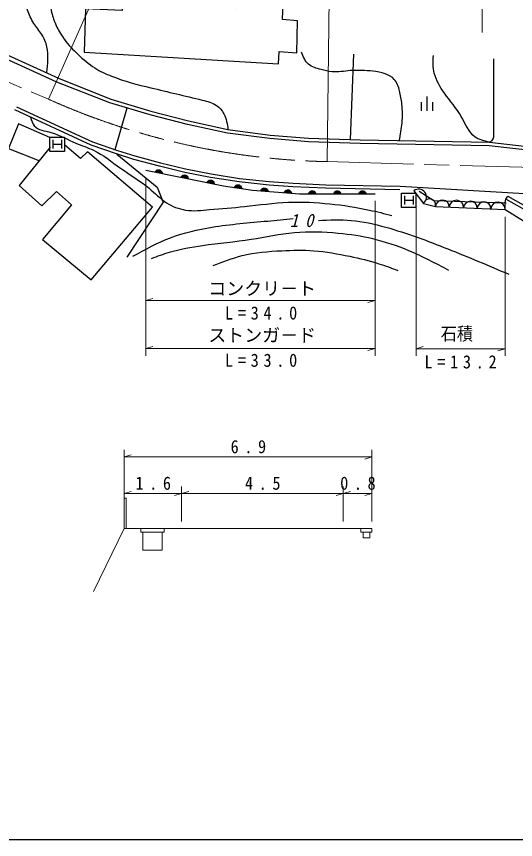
# Model space of a CAD drawing. Units: millimetres, scale not verified. Extents: x 40000 to 680000, y 20000 to 380000.
# Drawn here: x 184728 to 254224, y 205000 to 319502 of the extents above; entities that cross this region are included whole.
import ezdxf
from ezdxf.enums import TextEntityAlignment as Align

# ---------------------------------------------------------------- set-up
doc = ezdxf.new("R2010")
doc.units = ezdxf.units.MM
doc.header["$LTSCALE"] = 1000
doc.linetypes.add('CHAIN', pattern=[18.5, 12, -1.5, 3.5, -1.5])
for name, color, linetype, lineweight in [('M-BGD', 7, 'Continuous', 25), ('M-BMK', 2, 'CHAIN', 13), ('M-STR-HTXT', 7, 'Continuous', 13), ('M-STR-STRC', 7, 'Continuous', 25), ('M-TTL-BAND', 7, 'Continuous', 25)]:
    doc.layers.add(name, color=color, linetype=linetype, lineweight=lineweight)
doc.styles.add('ＭＳ ゴシック', font='')
doc.styles.get('ＭＳ ゴシック').set_extended_font_data('MS Gothic')

msp = doc.modelspace()

# ---------------------------------------------------------------- linework, layer by layer
at = {"layer": 'M-BGD'}
for p, q in [((231255, 302364), (231698, 314260)), ((241862, 308363), (241862, 306363)), ((241062, 307563), (241062, 306363)), ((242662, 307563), (242662, 306363)), ((198452, 300983), (200148, 306782)), ((204993, 297717), (204090, 297896)), ((204122, 297951), (204985, 297780)), ((204977, 297842), (204153, 298006)), ((204224, 298053), (204930, 297913)), ((204883, 297983), (204294, 298100)), ((204404, 298140), (204796, 298062)), ((208609, 296999), (207707, 297178)), ((207738, 297233), (208601, 297062)), ((208593, 297125), (207769, 297288)), ((207840, 297336), (208546, 297195)), ((208499, 297266), (207910, 297383)), ((208020, 297422), (208412, 297344)), ((212209, 296407), (211385, 296571)), ((211456, 296618), (212162, 296478)), ((212115, 296549), (211526, 296665)), ((211636, 296705), (212028, 296627)), ((212225, 296282), (211323, 296461)), ((211354, 296516), (212217, 296345)), ((216057, 295644), (215147, 295780)), ((215176, 295836), (216046, 295706)), ((216035, 295769), (215205, 295892)), ((215273, 295943), (215985, 295837)), ((215934, 295905), (215341, 295993)), ((215449, 296038), (215844, 295979)), ((219686, 295368), (218848, 295435)), ((218913, 295490), (219630, 295433)), ((219575, 295498), (218977, 295545)), ((219082, 295597), (219480, 295565)), ((219716, 295246), (218799, 295318)), ((218823, 295376), (219701, 295307)), ((222988, 294987), (222071, 295060)), ((222095, 295118), (222972, 295049)), ((222957, 295110), (222120, 295176)), ((222184, 295231), (222902, 295175)), ((222847, 295239), (222249, 295286)), ((222353, 295338), (222752, 295307)), ((226371, 294895), (225451, 294895)), ((225471, 294955), (226351, 294955)), ((226331, 295015), (225491, 295015)), ((225551, 295075), (226271, 295075)), ((226211, 295135), (225611, 295135)), ((225711, 295195), (226111, 295195)), ((229872, 294895), (228952, 294895)), ((228972, 294955), (229852, 294955)), ((229832, 295015), (228992, 295015)), ((229052, 295075), (229772, 295075)), ((229712, 295135), (229112, 295135)), ((229212, 295195), (229612, 295195)), ((233373, 294895), (232453, 294895)), ((232473, 294955), (233353, 294955)), ((233333, 295015), (232493, 295015)), ((232553, 295075), (233273, 295075)), ((233213, 295135), (232613, 295135)), ((232713, 295195), (233113, 295195)), ((240064, 295261), (241412, 293471)), ((241412, 293471), (243093, 293051)), ((243093, 293051), (252756, 292631)), ((252756, 292631), (258070, 289341))]:
    msp.add_line(p, q, dxfattribs=at)
for points in [[(194140, 314514), (221197, 312889), (221292, 314610), (223778, 314419), (223874, 318912), (221770, 319056), (221866, 321398), (215508, 321876), (215412, 320585), (199398, 321398), (199446, 320346), (194331, 320585)], [(204040, 297845), (204102, 297955), (204180, 298041), (204298, 298120), (204408, 298159), (204533, 298175), (204690, 298144), (204800, 298081), (204887, 298003), (204965, 297886), (205005, 297776), (205020, 297650)], [(207656, 297127), (207718, 297237), (207797, 297324), (207914, 297402), (208024, 297442), (208149, 297458), (208306, 297427), (208416, 297364), (208503, 297286), (208581, 297168), (208621, 297058), (208637, 296933)], [(211272, 296410), (211334, 296520), (211413, 296606), (211530, 296685), (211640, 296724), (211765, 296740), (211922, 296709), (212032, 296646), (212119, 296568), (212197, 296451), (212237, 296341), (212253, 296215)], [(215099, 295726), (215156, 295839), (215230, 295929), (215344, 296013), (215452, 296058), (215576, 296080), (215735, 296056), (215847, 295999), (215937, 295925), (216022, 295811), (216066, 295703), (216088, 295579)], [(218754, 295261), (218804, 295378), (218871, 295473), (218979, 295565), (219083, 295617), (219206, 295647), (219365, 295634), (219482, 295585), (219577, 295517), (219669, 295410), (219721, 295305), (219751, 295183)], [(222026, 295003), (222075, 295120), (222143, 295215), (222250, 295306), (222355, 295358), (222478, 295389), (222637, 295376), (222754, 295327), (222849, 295259), (222940, 295152), (222992, 295047), (223023, 294924)], [(225411, 294835), (225451, 294955), (225511, 295055), (225611, 295155), (225711, 295215), (225831, 295255), (225991, 295255), (226111, 295215), (226211, 295155), (226311, 295055), (226371, 294955), (226411, 294835)], [(228912, 294835), (228952, 294955), (229012, 295055), (229112, 295155), (229212, 295215), (229332, 295255), (229492, 295255), (229612, 295215), (229712, 295155), (229812, 295055), (229872, 294955), (229912, 294835)], [(232413, 294835), (232453, 294955), (232513, 295055), (232613, 295155), (232713, 295215), (232833, 295255), (232993, 295255), (233113, 295215), (233213, 295155), (233313, 295055), (233373, 294955), (233413, 294835)]]:
    msp.add_lwpolyline(points, close=True, dxfattribs=at)
for points in [[(174126, 318403), (190577, 310919), (197880, 307978)], [(197732, 307500), (190341, 310367), (173878, 317857)], [(184731, 306946), (195317, 302039), (198795, 300868), (201217, 300097), (204781, 299142), (208262, 298296), (211823, 297599), (215789, 296975), (219939, 296534), (223258, 296313), (227788, 296092), (238138, 295871), (256278, 294848)], [(257563, 300719), (250557, 301522), (232567, 301823), (225387, 302050), (220009, 302504), (214095, 303262), (208546, 304476), (203325, 305837), (197732, 307500)], [(197880, 307978), (203460, 306319), (208663, 304962), (214181, 303755), (220062, 303001), (225416, 302549), (232579, 302323), (250590, 302021), (257829, 301192)], [(238118, 295371), (227770, 295593), (223229, 295814), (219896, 296036), (215724, 296479), (211736, 297106), (208155, 297808), (204657, 298657), (201076, 299617), (198639, 300392), (195132, 301574), (184521, 306492)], [(189378, 302650), (185007, 304560), (183619, 301148), (187824, 299443)], [(189411, 301307), (185087, 295992), (188260, 293135), (190283, 295158), (192386, 293294), (188340, 288494), (195123, 282841), (203662, 292956), (194618, 300664), (193666, 299752), (191458, 301595)], [(198721, 300366), (204330, 295756), (205140, 293650), (200120, 286039)], [(202722, 298106), (213570, 295954), (217617, 295351), (224160, 294835), (234664, 294835)], [(240809, 295219), (242832, 293920), (252915, 293579)], [(252756, 292631), (252797, 293584), (252892, 294089), (253138, 294524)], [(253138, 294524), (258906, 291270), (263473, 289148), (268297, 286446), (272735, 283423), (280389, 274998)], [(282645, 270622), (279992, 274691), (272404, 283044), (268033, 286021), (263245, 288702), (258678, 290825), (252892, 294089)]]:
    msp.add_lwpolyline(points, dxfattribs=at)
for centre, radius, start, end in [((240726, 294383), 1100, 306.96819, 126.96819), ((242237, 293265), 850, 345.96376, 165.96376), ((244042, 293010), 950, 357.51045, 177.51045), ((245990, 292925), 1000, 357.51045, 177.51045), ((247938, 292840), 950, 357.51045, 177.51045), ((249836, 292758), 950, 357.51045, 177.51045), ((251784, 292673), 1000, 357.51045, 177.51045)]:
    msp.add_arc(centre, radius, start, end, dxfattribs=at)
for points, knots in [([(188974, 311710), (189034, 312300), (189094, 312890), (189114, 313485), (189134, 314088), (189113, 314697), (188981, 315284), (188847, 315882), (188597, 316457), (188267, 316977), (187926, 317520), (187510, 318004), (187156, 318538), (186774, 319107), (186480, 319735), (186283, 320390), (186107, 320974), (186009, 321581), (185965, 322189), (185883, 323332), (185990, 324478), (186098, 325623)], [0, 0, 0, 0, 1, 1, 1, 2, 2, 2, 3, 3, 3, 4, 4, 4, 5, 5, 5, 6, 6, 6, 7, 7, 7, 7]), ([(189696, 324009), (189571, 323324), (189446, 322638), (189431, 321946), (189416, 321236), (189516, 320520), (189696, 319829), (189857, 319209), (190082, 318608), (190357, 318031), (190657, 317413), (191010, 316824), (191415, 316274), (191972, 315536), (192621, 314877), (193294, 314237), (194036, 313542), (194797, 312870), (195648, 312332), (196381, 311875), (197171, 311511), (197976, 311194), (199754, 310496), (201590, 309995), (203450, 309581), (205826, 309017), (208140, 308450), (210604, 307868), (211302, 307699), (212004, 307522), (212583, 307123), (213012, 306827), (213373, 306409), (213616, 305946), (213968, 305278), (214074, 304517), (214181, 303755)], [0, 0, 0, 0, 1, 1, 1, 2, 2, 2, 3, 3, 3, 4, 4, 4, 5, 5, 5, 6, 6, 6, 7, 7, 7, 8, 8, 8, 9, 9, 9, 10, 10, 10, 11, 11, 11, 12, 12, 12, 12]), ([(238029, 302231), (238194, 303050), (238359, 303869), (238433, 304701), (238511, 305573), (238489, 306461), (238393, 307323), (238326, 307929), (238222, 308523), (238070, 309138), (237922, 309724), (237734, 310323), (237344, 310751), (237012, 311112), (236536, 311349), (236054, 311517), (235495, 311712), (234930, 311814), (234360, 311880), (233305, 311996), (232263, 312050), (231214, 311961), (230362, 311884), (229515, 311736), (228673, 311800), (228161, 311845), (227660, 311983), (227140, 312122), (226515, 312290), (225863, 312461), (225406, 312848), (224926, 313254), (224662, 313898), (224397, 314542)], [0, 0, 0, 0, 1, 1, 1, 2, 2, 2, 3, 3, 3, 4, 4, 4, 5, 5, 5, 6, 6, 6, 7, 7, 7, 8, 8, 8, 9, 9, 9, 10, 10, 10, 11, 11, 11, 11]), ([(250590, 302021), (249869, 302183), (249148, 302344), (248597, 302725), (247697, 303347), (247251, 304556), (246661, 305588), (245982, 306778), (245111, 307732), (244322, 308815), (243726, 309683), (243160, 310591), (242910, 311598), (242809, 312005), (242760, 312427), (242749, 312848), (242739, 313253), (242764, 313656), (242789, 314058)], [0, 0, 0, 0, 1, 1, 1, 2, 2, 2, 3, 3, 3, 4, 4, 4, 5, 5, 5, 6, 6, 6, 6]), ([(250590, 302021), (250720, 302088), (250851, 302154), (250948, 302246), (251223, 302506), (251222, 302966), (251221, 303417), (251215, 307240), (251218, 310425), (251221, 313610)], [0, 0, 0, 0, 1, 1, 1, 2, 2, 2, 3, 3, 3, 3]), ([(186683, 305490), (186818, 305043), (186953, 304595), (187218, 304285), (187720, 303697), (188687, 303601), (189539, 303367), (190826, 303013), (191851, 302345), (192994, 301856), (193824, 301533), (194679, 301264), (195477, 300884), (196813, 300239), (197986, 299280), (199202, 298401), (200541, 297465), (201948, 296652), (203197, 295594), (203998, 294917), (204741, 294164), (205626, 293596), (206424, 293084), (207338, 292720), (208271, 292571), (209369, 292391), (210498, 292515), (211618, 292625), (213259, 292791), (214864, 292891), (216476, 293057), (218512, 293296), (220546, 293565), (222591, 293650), (224514, 293731), (226447, 293632), (228367, 293434), (230219, 293244), (232058, 292963), (233874, 292571), (234923, 292344), (235964, 292079), (237004, 291815)], [0, 0, 0, 0, 1, 1, 1, 2, 2, 2, 3, 3, 3, 4, 4, 4, 5, 5, 5, 6, 6, 6, 7, 7, 7, 8, 8, 8, 9, 9, 9, 10, 10, 10, 11, 11, 11, 12, 12, 12, 13, 13, 13, 14, 14, 14, 14]), ([(200942, 286139), (202658, 287084), (204375, 288029), (206194, 288722), (208043, 289426), (209998, 289867), (211962, 290185), (214535, 290602), (217124, 290805), (219711, 291046), (220888, 291156), (222064, 291273), (223241, 291391)], [0, 0, 0, 0, 1, 1, 1, 2, 2, 2, 3, 3, 3, 4, 4, 4, 4]), ([(226771, 291132), (228297, 291198), (229823, 291263), (231334, 291132), (232961, 290992), (234572, 290625), (236156, 290185), (239101, 289368), (241953, 288299), (244782, 287172), (247639, 286034), (250472, 284838), (253306, 283642)], [0, 0, 0, 0, 1, 1, 1, 2, 2, 2, 3, 3, 3, 4, 4, 4, 4]), ([(244954, 284158), (243115, 285134), (241276, 286110), (239358, 286914), (237742, 287591), (236069, 288146), (234364, 288549), (232780, 288924), (231167, 289168), (229543, 289324), (227506, 289517), (225456, 289591), (223430, 289410), (221407, 289214), (219415, 288767), (217403, 288463), (215158, 288104), (212897, 287915), (210643, 287602), (209074, 287385), (207508, 287107), (205994, 286655), (205151, 286404), (204324, 286099), (203497, 285794)], [0, 0, 0, 0, 1, 1, 1, 2, 2, 2, 3, 3, 3, 4, 4, 4, 5, 5, 5, 6, 6, 6, 7, 7, 7, 8, 8, 8, 8]), ([(212107, 284847), (213441, 285364), (214775, 285881), (216153, 286225), (217943, 286671), (219806, 286824), (221663, 286914), (223161, 286986), (224654, 287017), (226140, 286914), (227820, 286782), (229483, 286487), (231134, 286139), (232499, 285851), (233855, 285527), (235181, 285106), (236080, 284820), (236965, 284489), (237850, 284158)], [0, 0, 0, 0, 1, 1, 1, 2, 2, 2, 3, 3, 3, 4, 4, 4, 5, 5, 5, 6, 6, 6, 6])]:
    msp.add_open_spline(points, degree=3, knots=knots, dxfattribs=at)
at = {"layer": 'M-BMK'}
for p, q in [((169770, 316243), (189200, 307983)), ((228007, 299306), (262059, 298353))]:
    msp.add_line(p, q, dxfattribs=at)
msp.add_arc((229987, 399287), 100000, 245.92871, 268.86523, dxfattribs=at)
at = {"layer": 'M-STR-HTXT'}
for p, q in [((189200, 307983), (201442, 335503)), ((249590, 334606), (249590, 317255)), ((228364, 328749), (228007, 299306)), ((202722, 297106), (202722, 272292)), ((234664, 272292), (234664, 293835)), ((240363, 293881), (240363, 272286)), ((252756, 272286), (252756, 291631)), ((202722, 279987), (203722, 280267)), ((202722, 279987), (234664, 279987)), ((234664, 279987), (233664, 279707)), ((202722, 273292), (203722, 273572)), ((202722, 273292), (234664, 273292)), ((234664, 273292), (233664, 273012)), ((240363, 273286), (241363, 273566)), ((240363, 273286), (252756, 273286)), ((252756, 273286), (251756, 273006)), ((199723, 249266), (199723, 259217)), ((234223, 259217), (234223, 249266)), ((199723, 258217), (200723, 258497)), ((199723, 258217), (234223, 258217)), ((234223, 258217), (233223, 257937)), ((199723, 249266), (199723, 254133)), ((199723, 253133), (200723, 253413)), ((199723, 253133), (207723, 253133)), ((207723, 253133), (206723, 252853)), ((207723, 254133), (207723, 249266)), ((207723, 253133), (208723, 253413)), ((207723, 253133), (230223, 253133)), ((230223, 253133), (229223, 252853)), ((230223, 254133), (230223, 249266)), ((230223, 253133), (231223, 253413)), ((230223, 253133), (234223, 253133)), ((234223, 253133), (233223, 252853)), ((234223, 254133), (234223, 249266)), ((199723, 248266), (199723, 252510)), ((199723, 252510), (200023, 252510)), ((200023, 248266), (200023, 252510)), ((202038, 247766), (202038, 248266)), ((205308, 247766), (202038, 247766)), ((205308, 247766), (205308, 248266)), ((232698, 247766), (232698, 248266)), ((234223, 247766), (232698, 247766)), ((233923, 247766), (233923, 246966)), ((234223, 247766), (234223, 248266))]:
    msp.add_line(p, q, dxfattribs=at)
for points in [[(195450, 239485), (199723, 248266), (207723, 248266), (230223, 248266), (234223, 248266)], [(205008, 247766), (205008, 245266), (202338, 245266), (202338, 247766)], [(232998, 247766), (232998, 246966), (233923, 246966)]]:
    msp.add_lwpolyline(points, dxfattribs=at)
at = {"layer": 'M-STR-STRC'}
for p, q in [((189800, 302326), (189800, 301126)), ((191000, 302326), (191000, 301126)), ((189800, 301726), (191000, 301726)), ((238754, 294538), (238754, 293338)), ((239954, 294538), (239954, 293338)), ((238754, 293938), (239954, 293938))]:
    msp.add_line(p, q, dxfattribs=at)
for points in [[(189400, 300726), (189400, 302726), (191400, 302726), (191400, 300726)], [(238354, 292938), (238354, 294938), (240354, 294938), (240354, 292938)]]:
    msp.add_lwpolyline(points, close=True, dxfattribs=at)
at = {"layer": 'M-TTL-BAND'}
msp.add_line((40000, 205000), (579000, 205000), dxfattribs=at)

# ---------------------------------------------------------------- texts
at = {"layer": 'M-BGD', "insert": (222810, 290185), "char_height": 1833, "attachment_point": 7, "style": 'ＭＳ ゴシック'}
msp.add_mtext('\\T1.88;\\W0.9;\\Q15;10', dxfattribs=at)
at = {"layer": 'M-STR-HTXT', "style": 'ＭＳ ゴシック'}
for s, p in [('コンクリ－ト', (211443, 280188)), ('ストンガ－ド', (211443, 273694))]:
    msp.add_text(s, height=1833, dxfattribs=at).set_placement(p, align=Align.BOTTOM_LEFT)
at = {"layer": 'M-STR-HTXT', "style": 'ＭＳ ゴシック', "width": 0.9}
msp.add_text('石積', height=1833, dxfattribs=at).set_placement((243807, 273903), align=Align.BOTTOM_LEFT)
at = {"layer": 'M-STR-HTXT', "char_height": 1833, "attachment_point": 7, "style": 'ＭＳ ゴシック'}
for s, insert in [('\\T1.59;\\W0.9;L=34.0', (213776, 277308)), ('\\T1.59;\\W0.9;L=33.0', (213776, 270736)), ('\\T1.59;\\W0.9;L=13.2', (241544, 270509)), ('\\T1.7;\\W0.9;6.9', (214556, 258717)), ('\\T1.7;\\W0.9;1.6', (201306, 253633)), ('\\T1.7;\\W0.9;4.5', (216556, 253633)), ('\\T1.7;\\W0.9;0.8', (229806, 253633))]:
    msp.add_mtext(s, dxfattribs=dict(at, insert=insert))

doc.saveas('drawing.dxf')
